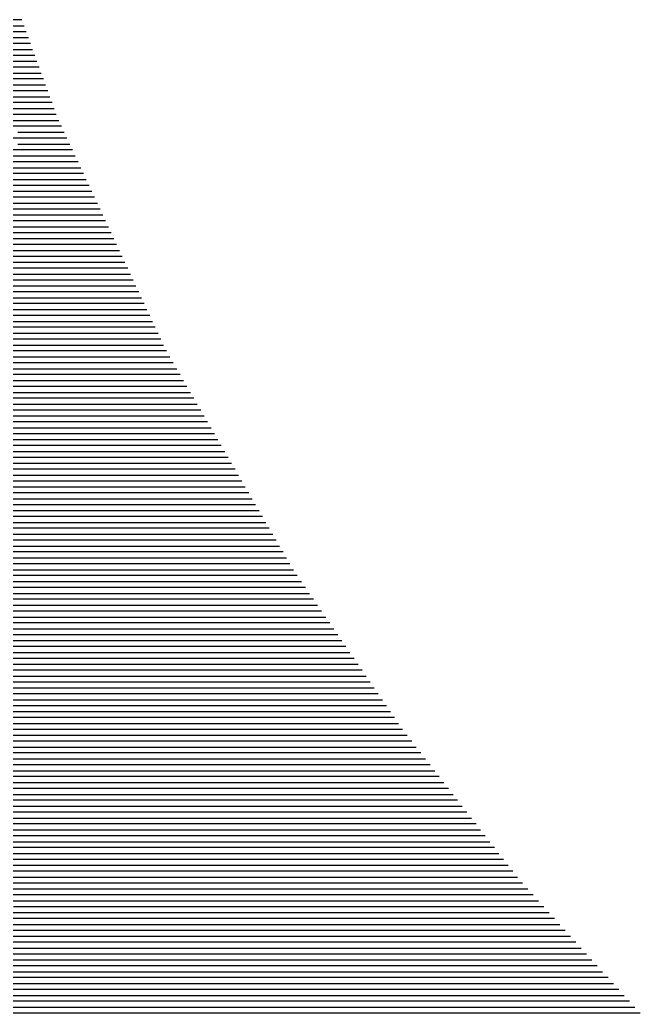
# Model space of a CAD drawing. Header units: metres. Extents: x -6.9 to 6.9, y -7 to 7.
# Drawn here: x -4.575 to -3.526, y -3.49 to -1.81 of the extents above; entities that cross this region are included whole.
import ezdxf

# ---------------------------------------------------------------- set-up
doc = ezdxf.new("R2010")
doc.units = ezdxf.units.M

msp = doc.modelspace()

# ---------------------------------------------------------------- linework, layer by layer
for p, q in [((-4.571211, -1.810403, -0.836133), (-5.06298, -1.810403, -0.915523)), ((-4.563939, -1.830403, -0.834043), (-5.094394, -1.830403, -0.919679)), ((-5.078687, -1.820403, -0.917601), (-4.567575, -1.820403, -0.835088)), ((-5.1101, -1.840403, -0.921756), (-4.560302, -1.840403, -0.832998)), ((-5.141514, -1.860403, -0.925912), (-4.55303, -1.860403, -0.830908)), ((-4.556666, -1.850403, -0.831953), (-5.125807, -1.850403, -0.923834)), ((-5.172927, -1.880403, -0.930067), (-4.545758, -1.880403, -0.828818)), ((-4.549394, -1.870403, -0.829863), (-5.15722, -1.870403, -0.92799)), ((-4.542122, -1.890403, -0.827773), (-5.188634, -1.890403, -0.932145)), ((-4.53485, -1.910403, -0.825683), (-5.220047, -1.910403, -0.9363)), ((-5.20434, -1.900403, -0.934223), (-4.538486, -1.900403, -0.826728)), ((-4.527578, -1.930403, -0.823593), (-5.25146, -1.930403, -0.940456)), ((-5.235754, -1.920403, -0.938378), (-4.531214, -1.920403, -0.824638)), ((-5.267167, -1.940403, -0.942533), (-4.523942, -1.940403, -0.822548)), ((-5.29858, -1.960403, -0.946689), (-4.516669, -1.960403, -0.820458)), ((-4.520306, -1.950403, -0.821503), (-5.282874, -1.950403, -0.944611)), ((-5.329994, -1.980403, -0.950844), (-4.522714, -1.980403, -0.820518)), ((-4.513033, -1.970403, -0.819413), (-5.314287, -1.970403, -0.948766)), ((-4.522714, -1.980403, -0.820518), (-4.517353, -1.980403, -0.819659)), ((-4.517353, -1.980403, -0.819659), (-4.508961, -1.980403, -0.818292)), ((-4.550532, -1.990403, -0.824551), (-5.3457, -1.990403, -0.952922)), ((-4.532507, -1.990403, -0.821663), (-4.550532, -1.990403, -0.824551)), ((-4.504295, -1.990403, -0.817069), (-4.532507, -1.990403, -0.821663)), ((-4.562815, -2.010403, -0.825672), (-4.606168, -2.010403, -0.832617)), ((-4.57835, -2.000403, -0.828584), (-4.547661, -2.000403, -0.823667)), ((-4.494962, -2.010403, -0.814622), (-4.562815, -2.010403, -0.825672)), ((-4.547661, -2.000403, -0.823667), (-4.499629, -2.000403, -0.815846)), ((-4.48563, -2.030403, -0.812175), (-4.593123, -2.030403, -0.82968)), ((-4.577969, -2.020403, -0.827676), (-4.490296, -2.020403, -0.813399)), ((-4.608277, -2.040403, -0.831684), (-4.480964, -2.040403, -0.810952)), ((-4.638585, -2.060403, -0.835693), (-4.471631, -2.060403, -0.808505)), ((-4.476298, -2.050403, -0.809728), (-4.623431, -2.050403, -0.833688)), ((-4.668893, -2.080403, -0.839701), (-4.462299, -2.080403, -0.806058)), ((-4.466965, -2.070403, -0.807282), (-4.653739, -2.070403, -0.837697)), ((-4.457633, -2.090403, -0.804835), (-4.684047, -2.090403, -0.841705)), ((-4.4483, -2.110403, -0.802388), (-4.714355, -2.110403, -0.845714)), ((-4.699201, -2.100403, -0.843709), (-4.452966, -2.100403, -0.803611)), ((-4.438968, -2.130403, -0.799941), (-4.744663, -2.130403, -0.849722)), ((-4.729509, -2.120403, -0.847718), (-4.443634, -2.120403, -0.801164)), ((-4.759817, -2.140403, -0.851726), (-4.434301, -2.140403, -0.798717)), ((-4.790125, -2.160403, -0.855735), (-4.424969, -2.160403, -0.796271)), ((-4.429635, -2.150403, -0.797494), (-4.774971, -2.150403, -0.85373)), ((-4.820433, -2.180403, -0.859743), (-4.415636, -2.180403, -0.793824)), ((-4.420303, -2.170403, -0.795047), (-4.805279, -2.170403, -0.857739)), ((-4.850741, -2.200403, -0.863751), (-4.406304, -2.200403, -0.791377)), ((-4.41097, -2.190403, -0.7926), (-4.835587, -2.190403, -0.861747)), ((-4.401638, -2.210403, -0.790153), (-4.865895, -2.210403, -0.865756)), ((-4.392305, -2.230403, -0.787706), (-4.896203, -2.230403, -0.869764)), ((-4.881049, -2.220403, -0.86776), (-4.396971, -2.220403, -0.78893)), ((-4.382973, -2.250403, -0.78526), (-4.926511, -2.250403, -0.873772)), ((-4.911357, -2.240403, -0.871768), (-4.387639, -2.240403, -0.786483)), ((-4.941665, -2.260403, -0.875777), (-4.378306, -2.260403, -0.784036)), ((-4.971973, -2.280403, -0.879785), (-4.368974, -2.280403, -0.781589)), ((-4.37364, -2.270403, -0.782813), (-4.956819, -2.270403, -0.877781)), ((-5.002282, -2.300403, -0.883793), (-4.359642, -2.300403, -0.779142)), ((-4.364308, -2.290403, -0.780366), (-4.987128, -2.290403, -0.881789)), ((-4.354975, -2.310403, -0.777919), (-5.017436, -2.310403, -0.885798)), ((-4.345643, -2.330403, -0.775472), (-5.047744, -2.330403, -0.889806)), ((-5.03259, -2.320403, -0.887802), (-4.350309, -2.320403, -0.776696)), ((-4.33631, -2.350403, -0.773025), (-5.078052, -2.350403, -0.893815)), ((-5.062898, -2.340403, -0.89181), (-4.340977, -2.340403, -0.774249)), ((-5.093206, -2.360403, -0.895819), (-4.331644, -2.360403, -0.771802)), ((-5.123514, -2.380403, -0.899827), (-4.357351, -2.380403, -0.775061)), ((-4.331291, -2.370403, -0.771281), (-5.10836, -2.370403, -0.897823)), ((-4.357351, -2.380403, -0.775061), (-4.34481, -2.380403, -0.773037)), ((-4.34481, -2.380403, -0.773037), (-4.321016, -2.380403, -0.769128)), ((-4.329747, -2.370403, -0.771032), (-4.331291, -2.370403, -0.771281)), ((-4.326818, -2.370403, -0.77055), (-4.329747, -2.370403, -0.771032)), ((-5.153822, -2.400403, -0.903836), (-4.40947, -2.400403, -0.782621)), ((-4.38341, -2.390403, -0.778841), (-5.138668, -2.390403, -0.901831)), ((-4.40947, -2.400403, -0.782621), (-4.374935, -2.400403, -0.777048)), ((-4.359873, -2.390403, -0.775042), (-4.38341, -2.390403, -0.778841)), ((-4.374935, -2.400403, -0.777048), (-4.309411, -2.400403, -0.766285)), ((-4.315214, -2.390403, -0.767707), (-4.359873, -2.390403, -0.775042)), ((-4.43553, -2.410403, -0.786401), (-5.168976, -2.410403, -0.90584)), ((-4.389998, -2.410403, -0.779053), (-4.43553, -2.410403, -0.786401)), ((-4.303609, -2.410403, -0.764863), (-4.389998, -2.410403, -0.779053)), ((-4.487649, -2.430403, -0.793962), (-5.199284, -2.430403, -0.909848)), ((-5.18413, -2.420403, -0.907844), (-4.461589, -2.420403, -0.790181)), ((-4.420123, -2.430403, -0.783064), (-4.487649, -2.430403, -0.793962)), ((-4.461589, -2.420403, -0.790181), (-4.405061, -2.420403, -0.781059)), ((-4.292004, -2.430403, -0.762019), (-4.420123, -2.430403, -0.783064)), ((-4.405061, -2.420403, -0.781059), (-4.297807, -2.420403, -0.763441)), ((-4.539768, -2.450403, -0.801522), (-5.229592, -2.450403, -0.913857)), ((-5.214438, -2.440403, -0.911852), (-4.513709, -2.440403, -0.797742)), ((-4.450249, -2.450403, -0.787075), (-4.539768, -2.450403, -0.801522)), ((-4.513709, -2.440403, -0.797742), (-4.435186, -2.440403, -0.78507)), ((-4.2804, -2.450403, -0.759175), (-4.450249, -2.450403, -0.787075)), ((-4.435186, -2.440403, -0.78507), (-4.286202, -2.440403, -0.760597)), ((-5.244746, -2.460403, -0.915861), (-4.565828, -2.460403, -0.805302)), ((-4.565828, -2.460403, -0.805302), (-4.465311, -2.460403, -0.78908)), ((-4.465311, -2.460403, -0.78908), (-4.274597, -2.460403, -0.757753)), ((-4.617947, -2.480403, -0.812862), (-4.495437, -2.480403, -0.793091)), ((-4.480374, -2.470403, -0.791086), (-4.591888, -2.470403, -0.809082)), ((-4.495437, -2.480403, -0.793091), (-4.262993, -2.480403, -0.754909)), ((-4.268795, -2.470403, -0.756331), (-4.480374, -2.470403, -0.791086)), ((-4.670067, -2.500403, -0.820422), (-4.525562, -2.500403, -0.797102)), ((-4.510499, -2.490403, -0.795097), (-4.644007, -2.490403, -0.816642)), ((-4.525562, -2.500403, -0.797102), (-4.251388, -2.500403, -0.752065)), ((-4.25719, -2.490403, -0.753487), (-4.510499, -2.490403, -0.795097)), ((-4.540625, -2.510403, -0.799108), (-4.696126, -2.510403, -0.824203)), ((-4.245586, -2.510403, -0.750643), (-4.540625, -2.510403, -0.799108)), ((-4.57075, -2.530403, -0.803118), (-4.748246, -2.530403, -0.831763)), ((-4.722186, -2.520403, -0.827983), (-4.555687, -2.520403, -0.801113)), ((-4.233981, -2.530403, -0.747799), (-4.57075, -2.530403, -0.803118)), ((-4.555687, -2.520403, -0.801113), (-4.239784, -2.520403, -0.749221)), ((-4.222377, -2.550403, -0.744956), (-4.600875, -2.550403, -0.807129)), ((-4.585813, -2.540403, -0.805124), (-4.228179, -2.540403, -0.746378)), ((-4.615938, -2.560403, -0.809135), (-4.216574, -2.560403, -0.743534)), ((-4.646063, -2.580403, -0.813146), (-4.20497, -2.580403, -0.74069)), ((-4.210772, -2.570403, -0.742112), (-4.631001, -2.570403, -0.81114)), ((-4.676188, -2.600403, -0.817156), (-4.193365, -2.600403, -0.737846)), ((-4.199167, -2.590403, -0.739268), (-4.661126, -2.590403, -0.815151)), ((-4.706314, -2.620403, -0.821167), (-4.18176, -2.620403, -0.735002)), ((-4.187563, -2.610403, -0.736424), (-4.691251, -2.610403, -0.819162)), ((-4.175958, -2.630403, -0.73358), (-4.721376, -2.630403, -0.823173)), ((-4.164353, -2.650403, -0.730736), (-4.751502, -2.650403, -0.827184)), ((-4.736439, -2.640403, -0.825178), (-4.170156, -2.640403, -0.732158)), ((-4.152749, -2.670403, -0.727892), (-4.781627, -2.670403, -0.831194)), ((-4.766564, -2.660403, -0.829189), (-4.158551, -2.660403, -0.729314)), ((-4.79669, -2.680403, -0.8332), (-4.146946, -2.680403, -0.72647)), ((-4.826815, -2.700403, -0.837211), (-4.135342, -2.700403, -0.723627)), ((-4.141144, -2.690403, -0.725049), (-4.811752, -2.690403, -0.835205)), ((-4.85694, -2.720403, -0.841221), (-4.123737, -2.720403, -0.720783)), ((-4.129539, -2.710403, -0.722205), (-4.841878, -2.710403, -0.839216)), ((-4.117935, -2.730403, -0.719361), (-4.872003, -2.730403, -0.843227)), ((-4.134323, -2.750403, -0.721115), (-4.902128, -2.750403, -0.847238)), ((-4.887066, -2.740403, -0.845232), (-4.112132, -2.740403, -0.717939)), ((-4.124799, -2.750403, -0.719566), (-4.134323, -2.750403, -0.721115)), ((-4.105401, -2.750403, -0.716351), (-4.124799, -2.750403, -0.719566)), ((-4.18574, -2.770403, -0.728624), (-4.932254, -2.770403, -0.851249)), ((-4.917191, -2.760403, -0.849243), (-4.160031, -2.760403, -0.724869)), ((-4.154777, -2.770403, -0.723588), (-4.18574, -2.770403, -0.728624)), ((-4.160031, -2.760403, -0.724869), (-4.139788, -2.760403, -0.721577)), ((-4.091705, -2.770403, -0.713134), (-4.154777, -2.770403, -0.723588)), ((-4.139788, -2.760403, -0.721577), (-4.098553, -2.760403, -0.714743)), ((-4.947316, -2.780403, -0.853254), (-4.211449, -2.780403, -0.732378)), ((-4.211449, -2.780403, -0.732378), (-4.169765, -2.780403, -0.725599)), ((-4.169765, -2.780403, -0.725599), (-4.084856, -2.780403, -0.711526)), ((-4.977442, -2.800403, -0.857265), (-4.262867, -2.800403, -0.739886)), ((-4.237158, -2.790403, -0.736132), (-4.962379, -2.790403, -0.855259)), ((-4.262867, -2.800403, -0.739886), (-4.199743, -2.800403, -0.72962)), ((-4.184754, -2.790403, -0.72761), (-4.237158, -2.790403, -0.736132)), ((-4.199743, -2.800403, -0.72962), (-4.07116, -2.800403, -0.708309)), ((-4.078008, -2.790403, -0.709918), (-4.184754, -2.790403, -0.72761)), ((-5.007567, -2.820403, -0.861276), (-4.314284, -2.820403, -0.747395)), ((-4.288576, -2.810403, -0.74364), (-4.992504, -2.810403, -0.85927)), ((-4.314284, -2.820403, -0.747395), (-4.22972, -2.820403, -0.733642)), ((-4.214731, -2.810403, -0.731631), (-4.288576, -2.810403, -0.74364)), ((-4.22972, -2.820403, -0.733642), (-4.057464, -2.820403, -0.705092)), ((-4.064312, -2.810403, -0.706701), (-4.214731, -2.810403, -0.731631)), ((-4.339993, -2.830403, -0.751149), (-5.02263, -2.830403, -0.863281)), ((-4.244708, -2.830403, -0.735653), (-4.339993, -2.830403, -0.751149)), ((-4.050616, -2.830403, -0.703484), (-4.244708, -2.830403, -0.735653)), ((-4.391411, -2.850403, -0.758657), (-5.052755, -2.850403, -0.867292)), ((-5.037692, -2.840403, -0.865287), (-4.365702, -2.840403, -0.754903)), ((-4.274686, -2.850403, -0.739675), (-4.391411, -2.850403, -0.758657)), ((-4.365702, -2.840403, -0.754903), (-4.259697, -2.840403, -0.737664)), ((-4.036919, -2.850403, -0.700267), (-4.274686, -2.850403, -0.739675)), ((-4.259697, -2.840403, -0.737664), (-4.043767, -2.840403, -0.701876)), ((-4.442828, -2.870403, -0.766166), (-5.08288, -2.870403, -0.871303)), ((-5.067818, -2.860403, -0.869297), (-4.41712, -2.860403, -0.762411)), ((-4.304663, -2.870403, -0.743696), (-4.442828, -2.870403, -0.766166)), ((-4.41712, -2.860403, -0.762411), (-4.289674, -2.860403, -0.741685)), ((-4.023223, -2.870403, -0.69705), (-4.304663, -2.870403, -0.743696)), ((-4.289674, -2.860403, -0.741685), (-4.030071, -2.860403, -0.698659)), ((-5.097943, -2.880403, -0.873308), (-4.468537, -2.880403, -0.76992)), ((-4.468537, -2.880403, -0.76992), (-4.319652, -2.880403, -0.745707)), ((-4.319652, -2.880403, -0.745707), (-4.016375, -2.880403, -0.695442)), ((-5.128068, -2.900403, -0.877319), (-4.519955, -2.900403, -0.777428)), ((-4.494246, -2.890403, -0.773674), (-5.113005, -2.890403, -0.875314)), ((-4.519955, -2.900403, -0.777428), (-4.349629, -2.900403, -0.749729)), ((-4.33464, -2.890403, -0.747718), (-4.494246, -2.890403, -0.773674)), ((-4.349629, -2.900403, -0.749729), (-4.002678, -2.900403, -0.692225)), ((-4.009526, -2.890403, -0.693834), (-4.33464, -2.890403, -0.747718)), ((-5.158193, -2.920403, -0.88133), (-4.571373, -2.920403, -0.784937)), ((-4.545664, -2.910403, -0.781182), (-5.143131, -2.910403, -0.879325)), ((-4.571373, -2.920403, -0.784937), (-4.379606, -2.920403, -0.75375)), ((-4.364617, -2.910403, -0.751739), (-4.545664, -2.910403, -0.781182)), ((-4.379606, -2.920403, -0.75375), (-3.988982, -2.920403, -0.689008)), ((-3.99583, -2.910403, -0.690617), (-4.364617, -2.910403, -0.751739)), ((-4.394595, -2.930403, -0.755761), (-4.597081, -2.930403, -0.788691)), ((-3.982134, -2.930403, -0.6874), (-4.394595, -2.930403, -0.755761)), ((-4.424572, -2.950403, -0.759783), (-4.648499, -2.950403, -0.796199)), ((-4.62279, -2.940403, -0.792445), (-4.409583, -2.940403, -0.757772)), ((-3.968437, -2.950403, -0.684183), (-4.424572, -2.950403, -0.759783)), ((-4.409583, -2.940403, -0.757772), (-3.975286, -2.940403, -0.685792)), ((-4.454549, -2.970403, -0.763804), (-4.699917, -2.970403, -0.803708)), ((-4.674208, -2.960403, -0.799953), (-4.439561, -2.960403, -0.761793)), ((-3.954741, -2.970403, -0.680966), (-4.454549, -2.970403, -0.763804)), ((-4.439561, -2.960403, -0.761793), (-3.961589, -2.960403, -0.682575)), ((-4.725626, -2.980403, -0.807462), (-4.469538, -2.980403, -0.765815)), ((-4.469538, -2.980403, -0.765815), (-3.947893, -2.980403, -0.679358)), ((-4.777043, -3.000403, -0.81497), (-4.499515, -3.000403, -0.769837)), ((-4.484526, -2.990403, -0.767826), (-4.751334, -2.990403, -0.811216)), ((-4.499515, -3.000403, -0.769837), (-3.934196, -3.000403, -0.676141)), ((-3.941045, -2.990403, -0.67775), (-4.484526, -2.990403, -0.767826)), ((-4.828461, -3.020403, -0.822479), (-4.529492, -3.020403, -0.773858)), ((-4.514504, -3.010403, -0.771848), (-4.802752, -3.010403, -0.818724)), ((-4.529492, -3.020403, -0.773858), (-3.94543, -3.020403, -0.677056)), ((-3.927348, -3.010403, -0.674533), (-4.514504, -3.010403, -0.771848)), ((-3.94543, -3.020403, -0.677056), (-3.937147, -3.020403, -0.675699)), ((-3.937147, -3.020403, -0.675699), (-3.919707, -3.020403, -0.672781)), ((-4.879878, -3.040403, -0.829987), (-4.55947, -3.040403, -0.77788)), ((-4.544481, -3.030403, -0.775869), (-4.85417, -3.030403, -0.826233)), ((-4.55947, -3.040403, -0.77788), (-3.989579, -3.040403, -0.683427)), ((-3.967504, -3.030403, -0.680241), (-4.544481, -3.030403, -0.775869)), ((-3.989579, -3.040403, -0.683427), (-3.962075, -3.040403, -0.678921)), ((-3.949611, -3.030403, -0.67731), (-3.967504, -3.030403, -0.680241)), ((-3.962075, -3.040403, -0.678921), (-3.90417, -3.040403, -0.669232)), ((-3.911938, -3.030403, -0.671007), (-3.949611, -3.030403, -0.67731)), ((-4.574458, -3.050403, -0.779891), (-4.905587, -3.050403, -0.833741)), ((-4.011653, -3.050403, -0.686612), (-4.574458, -3.050403, -0.779891)), ((-3.974539, -3.050403, -0.680532), (-4.011653, -3.050403, -0.686612)), ((-3.896401, -3.050403, -0.667457), (-3.974539, -3.050403, -0.680532)), ((-4.055801, -3.070403, -0.692982), (-4.604435, -3.070403, -0.783912)), ((-4.589447, -3.060403, -0.781902), (-4.033727, -3.060403, -0.689797)), ((-3.999467, -3.070403, -0.683754), (-4.055801, -3.070403, -0.692982)), ((-4.033727, -3.060403, -0.689797), (-3.987003, -3.060403, -0.682143)), ((-3.880865, -3.070403, -0.663908), (-3.999467, -3.070403, -0.683754)), ((-3.987003, -3.060403, -0.682143), (-3.888633, -3.060403, -0.665683)), ((-4.099949, -3.090403, -0.699352), (-4.634413, -3.090403, -0.787934)), ((-4.619424, -3.080403, -0.785923), (-4.077875, -3.080403, -0.696167)), ((-4.024395, -3.090403, -0.686976), (-4.099949, -3.090403, -0.699352)), ((-4.077875, -3.080403, -0.696167), (-4.011931, -3.080403, -0.685365)), ((-3.865328, -3.090403, -0.660359), (-4.024395, -3.090403, -0.686976)), ((-4.011931, -3.080403, -0.685365), (-3.873096, -3.080403, -0.662134)), ((-4.649401, -3.100403, -0.789945), (-4.122023, -3.100403, -0.702537)), ((-4.122023, -3.100403, -0.702537), (-4.036859, -3.100403, -0.688587)), ((-4.036859, -3.100403, -0.688587), (-3.857559, -3.100403, -0.658585)), ((-4.679379, -3.120403, -0.793966), (-4.166172, -3.120403, -0.708908)), ((-4.144098, -3.110403, -0.705723), (-4.66439, -3.110403, -0.791956)), ((-4.166172, -3.120403, -0.708908), (-4.061787, -3.120403, -0.691808)), ((-4.049323, -3.110403, -0.690197), (-4.144098, -3.110403, -0.705723)), ((-4.061787, -3.120403, -0.691808), (-3.842022, -3.120403, -0.655036)), ((-3.849791, -3.110403, -0.65681), (-4.049323, -3.110403, -0.690197)), ((-4.709356, -3.140403, -0.797988), (-4.21032, -3.140403, -0.715278)), ((-4.188246, -3.130403, -0.712093), (-4.694367, -3.130403, -0.795977)), ((-4.21032, -3.140403, -0.715278), (-4.086715, -3.140403, -0.69503)), ((-4.074251, -3.130403, -0.693419), (-4.188246, -3.130403, -0.712093)), ((-4.086715, -3.140403, -0.69503), (-3.826485, -3.140403, -0.651487)), ((-3.834254, -3.130403, -0.653261), (-4.074251, -3.130403, -0.693419)), ((-4.232394, -3.150403, -0.718463), (-4.724344, -3.150403, -0.799999)), ((-4.099179, -3.150403, -0.696641), (-4.232394, -3.150403, -0.718463)), ((-3.818717, -3.150403, -0.649712), (-4.099179, -3.150403, -0.696641)), ((-4.276542, -3.170403, -0.724834), (-4.754322, -3.170403, -0.804021)), ((-4.739333, -3.160403, -0.80201), (-4.254468, -3.160403, -0.721648)), ((-4.124107, -3.170403, -0.699863), (-4.276542, -3.170403, -0.724834)), ((-4.254468, -3.160403, -0.721648), (-4.111643, -3.160403, -0.698252)), ((-3.80318, -3.170403, -0.646163), (-4.124107, -3.170403, -0.699863)), ((-4.111643, -3.160403, -0.698252), (-3.810948, -3.160403, -0.647938)), ((-4.320691, -3.190403, -0.731204), (-4.784299, -3.190403, -0.808042)), ((-4.76931, -3.180403, -0.806031), (-4.298616, -3.180403, -0.728019)), ((-4.149035, -3.190403, -0.703085), (-4.320691, -3.190403, -0.731204)), ((-4.298616, -3.180403, -0.728019), (-4.136571, -3.180403, -0.701474)), ((-3.787643, -3.190403, -0.642614), (-4.149035, -3.190403, -0.703085)), ((-4.136571, -3.180403, -0.701474), (-3.795411, -3.180403, -0.644388)), ((-4.799288, -3.200403, -0.810053), (-4.342765, -3.200403, -0.734389)), ((-4.342765, -3.200403, -0.734389), (-4.161499, -3.200403, -0.704696)), ((-4.161499, -3.200403, -0.704696), (-3.779874, -3.200403, -0.640839)), ((-4.829265, -3.220403, -0.814075), (-4.386913, -3.220403, -0.740759)), ((-4.364839, -3.210403, -0.737574), (-4.814276, -3.210403, -0.812064)), ((-4.386913, -3.220403, -0.740759), (-4.186427, -3.220403, -0.707918)), ((-4.173963, -3.210403, -0.706307), (-4.364839, -3.210403, -0.737574)), ((-4.186427, -3.220403, -0.707918), (-3.764338, -3.220403, -0.63729)), ((-3.772106, -3.210403, -0.639065), (-4.173963, -3.210403, -0.706307)), ((-4.859242, -3.240403, -0.818096), (-4.431061, -3.240403, -0.74713)), ((-4.408987, -3.230403, -0.743945), (-4.844253, -3.230403, -0.816085)), ((-4.431061, -3.240403, -0.74713), (-4.211355, -3.240403, -0.711139)), ((-4.198891, -3.230403, -0.709528), (-4.408987, -3.230403, -0.743945)), ((-4.211355, -3.240403, -0.711139), (-3.748801, -3.240403, -0.633741)), ((-3.756569, -3.230403, -0.635516), (-4.198891, -3.230403, -0.709528)), ((-4.453135, -3.250403, -0.750315), (-4.874231, -3.250403, -0.820107)), ((-4.223819, -3.250403, -0.71275), (-4.453135, -3.250403, -0.750315)), ((-3.741032, -3.250403, -0.631967), (-4.223819, -3.250403, -0.71275)), ((-4.497284, -3.270403, -0.756685), (-4.904208, -3.270403, -0.824129)), ((-4.889219, -3.260403, -0.822118), (-4.47521, -3.260403, -0.7535)), ((-4.248747, -3.270403, -0.715972), (-4.497284, -3.270403, -0.756685)), ((-4.47521, -3.260403, -0.7535), (-4.236283, -3.260403, -0.714361)), ((-3.739419, -3.270403, -0.630747), (-4.248747, -3.270403, -0.715972)), ((-4.236283, -3.260403, -0.714361), (-3.733264, -3.260403, -0.630192)), ((-3.735508, -3.270403, -0.630101), (-3.739419, -3.270403, -0.630747)), ((-3.724791, -3.270403, -0.628289), (-3.735508, -3.270403, -0.630101)), ((-4.541432, -3.290403, -0.763056), (-4.934185, -3.290403, -0.82815)), ((-4.919197, -3.280403, -0.826139), (-4.519358, -3.280403, -0.75987)), ((-4.273675, -3.290403, -0.719194), (-4.541432, -3.290403, -0.763056)), ((-4.519358, -3.280403, -0.75987), (-4.261211, -3.280403, -0.717583)), ((-3.774663, -3.290403, -0.635695), (-4.273675, -3.290403, -0.719194)), ((-4.261211, -3.280403, -0.717583), (-3.757041, -3.280403, -0.633221)), ((-3.756487, -3.290403, -0.632693), (-3.774663, -3.290403, -0.635695)), ((-3.757041, -3.280403, -0.633221), (-3.745997, -3.280403, -0.631397)), ((-3.706686, -3.290403, -0.624269), (-3.756487, -3.290403, -0.632693)), ((-3.745997, -3.280403, -0.631397), (-3.715738, -3.280403, -0.626279)), ((-4.949174, -3.300403, -0.830161), (-4.563506, -3.300403, -0.766241)), ((-4.563506, -3.300403, -0.766241), (-4.286139, -3.300403, -0.720805)), ((-4.286139, -3.300403, -0.720805), (-3.792284, -3.300403, -0.638169)), ((-3.792284, -3.300403, -0.638169), (-3.766976, -3.300403, -0.633989)), ((-3.766976, -3.300403, -0.633989), (-3.697633, -3.300403, -0.62226)), ((-4.607654, -3.320403, -0.772611), (-4.311067, -3.320403, -0.724027)), ((-4.298603, -3.310403, -0.722416), (-4.58558, -3.310403, -0.769426)), ((-4.311067, -3.320403, -0.724027), (-3.827528, -3.320403, -0.643117)), ((-3.809906, -3.310403, -0.640643), (-4.298603, -3.310403, -0.722416)), ((-3.827528, -3.320403, -0.643117), (-3.787956, -3.320403, -0.636581)), ((-3.777466, -3.310403, -0.635285), (-3.809906, -3.310403, -0.640643)), ((-3.787956, -3.320403, -0.636581), (-3.679528, -3.320403, -0.618241)), ((-3.688581, -3.310403, -0.62025), (-3.777466, -3.310403, -0.635285)), ((-4.651803, -3.340403, -0.778981), (-4.335995, -3.340403, -0.727248)), ((-4.323531, -3.330403, -0.725638), (-4.629729, -3.330403, -0.775796)), ((-4.335995, -3.340403, -0.727248), (-3.862771, -3.340403, -0.648065)), ((-3.84515, -3.330403, -0.645591), (-4.323531, -3.330403, -0.725638)), ((-3.862771, -3.340403, -0.648065), (-3.808935, -3.340403, -0.639173)), ((-3.798445, -3.330403, -0.637877), (-3.84515, -3.330403, -0.645591)), ((-3.808935, -3.340403, -0.639173), (-3.661423, -3.340403, -0.614221)), ((-3.670476, -3.330403, -0.616231), (-3.798445, -3.330403, -0.637877)), ((-4.348459, -3.350403, -0.728859), (-4.673877, -3.350403, -0.782167)), ((-3.880393, -3.350403, -0.650539), (-4.348459, -3.350403, -0.728859)), ((-3.819424, -3.350403, -0.640469), (-3.880393, -3.350403, -0.650539)), ((-3.652371, -3.350403, -0.612212), (-3.819424, -3.350403, -0.640469)), ((-4.373387, -3.370403, -0.732081), (-4.718025, -3.370403, -0.788537)), ((-4.695951, -3.360403, -0.785352), (-4.360923, -3.360403, -0.73047)), ((-3.915636, -3.370403, -0.655487), (-4.373387, -3.370403, -0.732081)), ((-4.360923, -3.360403, -0.73047), (-3.898015, -3.360403, -0.653013)), ((-3.840403, -3.370403, -0.643061), (-3.915636, -3.370403, -0.655487)), ((-3.898015, -3.360403, -0.653013), (-3.829914, -3.360403, -0.641765)), ((-3.634265, -3.370403, -0.608193), (-3.840403, -3.370403, -0.643061)), ((-3.829914, -3.360403, -0.641765), (-3.643318, -3.360403, -0.610202)), ((-4.398315, -3.390403, -0.735303), (-4.762173, -3.390403, -0.794907)), ((-4.740099, -3.380403, -0.791722), (-4.385851, -3.380403, -0.733692)), ((-3.95088, -3.390403, -0.660435), (-4.398315, -3.390403, -0.735303)), ((-4.385851, -3.380403, -0.733692), (-3.933258, -3.380403, -0.657961)), ((-3.861382, -3.390403, -0.645653), (-3.95088, -3.390403, -0.660435)), ((-3.933258, -3.380403, -0.657961), (-3.850893, -3.380403, -0.644357)), ((-3.61616, -3.390403, -0.604173), (-3.861382, -3.390403, -0.645653)), ((-3.850893, -3.380403, -0.644357), (-3.625213, -3.380403, -0.606183)), ((-4.784248, -3.400403, -0.798092), (-4.410779, -3.400403, -0.736914)), ((-4.410779, -3.400403, -0.736914), (-3.968502, -3.400403, -0.662909)), ((-3.968502, -3.400403, -0.662909), (-3.871872, -3.400403, -0.646948)), ((-3.871872, -3.400403, -0.646948), (-3.607108, -3.400403, -0.602164)), ((-4.828396, -3.420403, -0.804463), (-4.435707, -3.420403, -0.740136)), ((-4.423243, -3.410403, -0.738525), (-4.806322, -3.410403, -0.801278)), ((-4.435707, -3.420403, -0.740136), (-4.003745, -3.420403, -0.667857)), ((-3.986123, -3.410403, -0.665383), (-4.423243, -3.410403, -0.738525)), ((-4.003745, -3.420403, -0.667857), (-3.892851, -3.420403, -0.64954)), ((-3.882361, -3.410403, -0.648244), (-3.986123, -3.410403, -0.665383)), ((-3.892851, -3.420403, -0.64954), (-3.589003, -3.420403, -0.598145)), ((-3.598055, -3.410403, -0.600154), (-3.882361, -3.410403, -0.648244)), ((-4.872544, -3.440403, -0.810833), (-4.460635, -3.440403, -0.743358)), ((-4.448171, -3.430403, -0.741747), (-4.85047, -3.430403, -0.807648)), ((-4.460635, -3.440403, -0.743358), (-4.038988, -3.440403, -0.672804)), ((-4.021367, -3.430403, -0.670331), (-4.448171, -3.430403, -0.741747)), ((-4.038988, -3.440403, -0.672804), (-3.91383, -3.440403, -0.652132)), ((-3.903341, -3.430403, -0.650836), (-4.021367, -3.430403, -0.670331)), ((-3.91383, -3.440403, -0.652132), (-3.570897, -3.440403, -0.594125)), ((-3.57995, -3.430403, -0.596135), (-3.903341, -3.430403, -0.650836)), ((-4.916692, -3.460403, -0.817203), (-4.485563, -3.460403, -0.746579)), ((-4.473099, -3.450403, -0.744969), (-4.894618, -3.450403, -0.814018)), ((-4.485563, -3.460403, -0.746579), (-4.074232, -3.460403, -0.677752)), ((-4.05661, -3.450403, -0.675278), (-4.473099, -3.450403, -0.744969)), ((-4.074232, -3.460403, -0.677752), (-3.934809, -3.460403, -0.654724)), ((-3.92432, -3.450403, -0.653428), (-4.05661, -3.450403, -0.675278)), ((-3.934809, -3.460403, -0.654724), (-3.552792, -3.460403, -0.590106)), ((-3.561845, -3.450403, -0.592116), (-3.92432, -3.450403, -0.653428)), ((-4.498027, -3.470403, -0.74819), (-4.938767, -3.470403, -0.820389)), ((-4.091854, -3.470403, -0.680226), (-4.498027, -3.470403, -0.74819)), ((-3.945299, -3.470403, -0.65602), (-4.091854, -3.470403, -0.680226)), ((-3.54374, -3.470403, -0.588097), (-3.945299, -3.470403, -0.65602)), ((-4.522955, -3.490403, -0.751412), (-4.982915, -3.490403, -0.826759)), ((-4.960841, -3.480403, -0.823574), (-4.510491, -3.480403, -0.749801)), ((-4.127097, -3.490403, -0.685174), (-4.522955, -3.490403, -0.751412)), ((-4.510491, -3.480403, -0.749801), (-4.109475, -3.480403, -0.6827)), ((-3.966278, -3.490403, -0.658612), (-4.127097, -3.490403, -0.685174)), ((-4.109475, -3.480403, -0.6827), (-3.955788, -3.480403, -0.657316)), ((-3.525635, -3.490403, -0.584077), (-3.966278, -3.490403, -0.658612)), ((-3.955788, -3.480403, -0.657316), (-3.534687, -3.480403, -0.586087))]:
    msp.add_line(p, q)

doc.saveas('drawing.dxf')
